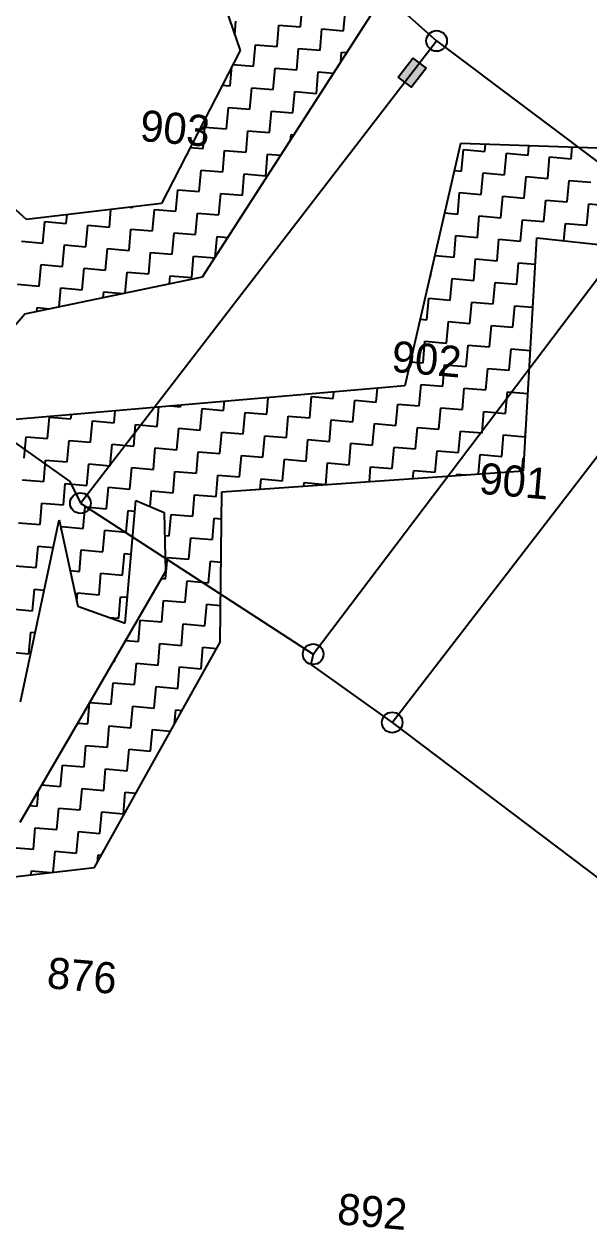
# Model space of a CAD drawing. Header units: metres. Extents: x 302356 to 305648, y 1939949 to 1943623.
# Drawn here: x 302979.3 to 303106.8, y 1943166.1 to 1943438.5 of the extents above; entities that cross this region are included whole.
import ezdxf

# ---------------------------------------------------------------- set-up
doc = ezdxf.new("R2010")
doc.units = ezdxf.units.M
for name, color, linetype in [('POLY_HATCH', 12, 'Continuous'), ('POLY_PARCEL', 6, 'Continuous'), ('TEXT_PARCEL', 7, 'Continuous')]:
    doc.layers.add(name, color=color, linetype=linetype)
doc.styles.add('TEXT_MAP', font='')
doc.styles.get('TEXT_MAP').set_extended_font_data('Kruti Dev 050')

msp = doc.modelspace()

# ---------------------------------------------------------------- hatches: boundary and pattern name
msp.add_hatch(color=256).paths.add_polyline_path([(303070.05, 1943428.5), (303067.07, 1943430.79), (303063.75, 1943426.49), (303066.73, 1943424.2)])

# ---------------------------------------------------------------- linework, layer by layer
msp.add_lwpolyline([(303063.75, 1943426.49), (303067.07, 1943430.79), (303070.05, 1943428.5), (303066.73, 1943424.2)], close=True)
for centre in [(303072.43, 1943434.68), (302992.04, 1943330.27), (303044.56, 1943296.14), (303062.4, 1943280.72)]:
    msp.add_circle(centre, 2.33)
at = {"layer": 'POLY_HATCH'}
for p, q in [((303010.64, 1943483.27), (303028.08, 1943432.49)), ((303019.61, 1943381.36), (303063.33, 1943449.48)), ((303028.08, 1943432.49), (303010.33, 1943397.98)), ((302979.9, 1943394.31), (302960.79, 1943411.41)), ((303077.85, 1943411.52), (303065.22, 1943356.79)), ((303119.57, 1943410.09), (303077.85, 1943411.52)), ((303010.33, 1943397.98), (302979.9, 1943394.31)), ((303092.01, 1943337.55), (303095.03, 1943390.16)), ((303095.03, 1943390.16), (303132.21, 1943386.19)), ((302979.51, 1943373.01), (303019.61, 1943381.36)), ((302925.93, 1943311.24), (302979.51, 1943373.01)), ((303065.22, 1943356.79), (302973.76, 1943348.88)), ((303023.98, 1943332.81), (303092.01, 1943337.55)), ((303023.56, 1943298.83), (303023.98, 1943332.81)), ((302995.23, 1943247.97), (303023.56, 1943298.83)), ((302947.47, 1943242.49), (302995.23, 1943247.97))]:
    msp.add_line(p, q, dxfattribs=at)
at = {"layer": 'POLY_HATCH', "linetype": 'Continuous', "ltscale": 10}
for p, q in [((303041.69, 1943437.84), (303042.12, 1943442.7)), ((303051.41, 1943436.99), (303051.84, 1943441.86)), ((303026.85, 1943436.08), (303027.11, 1943439.11)), ((303036.41, 1943433.4), (303036.83, 1943438.26)), ((303036.83, 1943438.26), (303041.69, 1943437.84)), ((303046.13, 1943432.56), (303046.55, 1943437.42)), ((303046.55, 1943437.42), (303051.41, 1943436.99)), ((303031.12, 1943428.97), (303031.55, 1943433.83)), ((303031.55, 1943433.83), (303036.41, 1943433.4)), ((303040.85, 1943428.12), (303041.27, 1943432.98)), ((303041.27, 1943432.98), (303046.13, 1943432.56)), ((303050.8, 1943429.96), (303050.99, 1943432.13)), ((303050.99, 1943432.13), (303052.13, 1943432.03)), ((303026.47, 1943429.37), (303031.12, 1943428.97)), ((303025.84, 1943424.53), (303026.22, 1943428.87)), ((303035.56, 1943423.68), (303035.99, 1943428.54)), ((303035.99, 1943428.54), (303040.85, 1943428.12)), ((303045.28, 1943422.83), (303045.71, 1943427.7)), ((303045.71, 1943427.7), (303049.16, 1943427.4)), ((303024.06, 1943424.68), (303025.84, 1943424.53)), ((303030.28, 1943419.24), (303030.7, 1943424.1)), ((303030.7, 1943424.1), (303035.56, 1943423.68)), ((303040, 1943418.4), (303040.42, 1943423.26)), ((303040.42, 1943423.26), (303045.28, 1943422.83)), ((303024.99, 1943414.81), (303025.42, 1943419.67)), ((303025.42, 1943419.67), (303030.28, 1943419.24)), ((303034.72, 1943413.96), (303035.14, 1943418.82)), ((303035.14, 1943418.82), (303040, 1943418.4)), ((303019.71, 1943410.37), (303020.13, 1943415.23)), ((303020.13, 1943415.23), (303024.99, 1943414.81)), ((303029.43, 1943409.52), (303029.85, 1943414.38)), ((303029.85, 1943414.38), (303034.72, 1943413.96)), ((303039.47, 1943412.3), (303039.58, 1943413.54)), ((303039.58, 1943413.54), (303040.22, 1943413.48)), ((303016.83, 1943410.62), (303019.71, 1943410.37)), ((303024.15, 1943405.08), (303024.57, 1943409.94)), ((303024.57, 1943409.94), (303029.43, 1943409.52)), ((303078.04, 1943405.29), (303078.46, 1943410.15)), ((303078.46, 1943410.15), (303083.33, 1943409.73)), ((303083.33, 1943409.73), (303083.46, 1943411.32)), ((303093.05, 1943408.88), (303093.23, 1943410.99)), ((303102.77, 1943408.03), (303103, 1943410.66)), ((303033.87, 1943404.24), (303034.29, 1943409.1)), ((303034.29, 1943409.1), (303037.25, 1943408.84)), ((303087.76, 1943404.44), (303088.19, 1943409.3)), ((303088.19, 1943409.3), (303093.05, 1943408.88)), ((303097.49, 1943403.6), (303097.91, 1943408.46)), ((303097.91, 1943408.46), (303102.77, 1943408.03)), ((303014.42, 1943405.93), (303014.43, 1943405.93)), ((303014.43, 1943405.93), (303014.43, 1943405.95)), ((303018.86, 1943400.65), (303019.29, 1943405.51)), ((303019.29, 1943405.51), (303024.15, 1943405.08)), ((303028.58, 1943399.8), (303029.01, 1943404.66)), ((303029.01, 1943404.66), (303033.87, 1943404.24)), ((303076.45, 1943405.43), (303078.04, 1943405.29)), ((303082.48, 1943400), (303082.9, 1943404.87)), ((303082.9, 1943404.87), (303087.76, 1943404.44)), ((303092.2, 1943399.16), (303092.62, 1943404.02)), ((303092.62, 1943404.02), (303097.49, 1943403.6)), ((303101.92, 1943398.31), (303102.35, 1943403.17)), ((303102.35, 1943403.17), (303107.21, 1943402.75)), ((303013.58, 1943396.21), (303014, 1943401.07)), ((303014, 1943401.07), (303018.86, 1943400.65)), ((303023.3, 1943395.36), (303023.72, 1943400.22)), ((303023.72, 1943400.22), (303028.58, 1943399.8)), ((303077.19, 1943395.57), (303077.62, 1943400.43)), ((303077.62, 1943400.43), (303082.48, 1943400)), ((303086.92, 1943394.72), (303087.34, 1943399.58)), ((303087.34, 1943399.58), (303092.2, 1943399.16)), ((302998.57, 1943392.62), (302998.92, 1943396.6)), ((303003.15, 1943397.12), (303003.86, 1943397.05)), ((303003.86, 1943397.05), (303003.87, 1943397.2)), ((303008.29, 1943391.77), (303008.72, 1943396.63)), ((303008.72, 1943396.63), (303013.58, 1943396.21)), ((303096.64, 1943393.87), (303097.06, 1943398.73)), ((303097.06, 1943398.73), (303101.92, 1943398.31)), ((303106.36, 1943393.03), (303106.78, 1943397.89)), ((303106.78, 1943397.89), (303111.64, 1943397.46)), ((302983.57, 1943389.03), (302983.99, 1943393.89)), ((302983.99, 1943393.89), (302988.85, 1943393.46)), ((302988.85, 1943393.46), (302989.02, 1943395.41)), ((303018.02, 1943390.92), (303018.44, 1943395.78)), ((303018.44, 1943395.78), (303023.3, 1943395.36)), ((303028.14, 1943394.65), (303028.16, 1943394.94)), ((303028.16, 1943394.94), (303028.31, 1943394.92)), ((303074.23, 1943395.82), (303077.19, 1943395.57)), ((303081.63, 1943390.28), (303082.06, 1943395.14)), ((303082.06, 1943395.14), (303086.92, 1943394.72)), ((303091.35, 1943389.44), (303091.78, 1943394.3)), ((303091.78, 1943394.3), (303096.64, 1943393.87)), ((302993.29, 1943388.18), (302993.71, 1943393.04)), ((302993.71, 1943393.04), (302998.57, 1943392.62)), ((303003.01, 1943387.33), (303003.43, 1943392.19)), ((303003.43, 1943392.19), (303008.29, 1943391.77)), ((303012.73, 1943386.49), (303013.16, 1943391.35)), ((303013.16, 1943391.35), (303018.02, 1943390.92)), ((303101.16, 1943389.51), (303101.5, 1943393.45)), ((303101.5, 1943393.45), (303106.36, 1943393.03)), ((302978.71, 1943389.45), (302983.57, 1943389.03)), ((302988, 1943383.74), (302988.43, 1943388.6)), ((302988.43, 1943388.6), (302993.29, 1943388.18)), ((303022.47, 1943385.82), (303022.88, 1943390.5)), ((303022.88, 1943390.5), (303025.34, 1943390.29)), ((303076.35, 1943385.84), (303076.77, 1943390.71)), ((303076.77, 1943390.71), (303081.63, 1943390.28)), ((303086.07, 1943385), (303086.49, 1943389.86)), ((303086.49, 1943389.86), (303091.35, 1943389.44)), ((302997.73, 1943382.89), (302998.15, 1943387.76)), ((302998.15, 1943387.76), (303003.01, 1943387.33)), ((303007.45, 1943382.05), (303007.87, 1943386.91)), ((303007.87, 1943386.91), (303012.73, 1943386.49)), ((303017.17, 1943381.2), (303017.59, 1943386.06)), ((303017.59, 1943386.06), (303022.36, 1943385.65)), ((303072.02, 1943386.22), (303076.35, 1943385.84)), ((303080.79, 1943380.56), (303081.21, 1943385.42)), ((303081.21, 1943385.42), (303086.07, 1943385)), ((302982.72, 1943379.3), (302983.14, 1943384.16)), ((302983.14, 1943384.16), (302988, 1943383.74)), ((302992.44, 1943378.46), (302992.86, 1943383.32)), ((302992.86, 1943383.32), (302997.73, 1943382.89)), ((303090.51, 1943379.71), (303090.93, 1943384.57)), ((303090.93, 1943384.57), (303094.69, 1943384.25)), ((303002.17, 1943377.73), (303002.59, 1943382.47)), ((303002.59, 1943382.47), (303007.45, 1943382.05)), ((303012.15, 1943379.81), (303012.31, 1943381.62)), ((303012.31, 1943381.62), (303017.17, 1943381.2)), ((303070.91, 1943381.42), (303071.06, 1943381.41)), ((303071.06, 1943381.41), (303071.16, 1943382.52)), ((303075.5, 1943376.12), (303075.92, 1943380.98)), ((303075.92, 1943380.98), (303080.79, 1943380.56)), ((303085.22, 1943375.28), (303085.65, 1943380.14)), ((303085.65, 1943380.14), (303090.51, 1943379.71)), ((302977.86, 1943379.73), (302982.72, 1943379.3)), ((302987.21, 1943374.62), (302987.58, 1943378.88)), ((302987.58, 1943378.88), (302992.44, 1943378.46)), ((302997.19, 1943376.69), (302997.3, 1943378.03)), ((302997.3, 1943378.03), (303001.76, 1943377.65)), ((302982.22, 1943373.58), (302982.3, 1943374.44)), ((302982.3, 1943374.44), (302985.17, 1943374.19)), ((303070.22, 1943371.68), (303070.64, 1943376.55)), ((303070.64, 1943376.55), (303075.5, 1943376.12)), ((303079.94, 1943370.84), (303080.36, 1943375.7)), ((303080.36, 1943375.7), (303085.22, 1943375.28)), ((303089.66, 1943369.99), (303090.08, 1943374.85)), ((303090.08, 1943374.85), (303094.13, 1943374.5)), ((303068.69, 1943371.82), (303070.22, 1943371.68)), ((303074.66, 1943366.4), (303075.08, 1943371.26)), ((303075.08, 1943371.26), (303079.94, 1943370.84)), ((303084.38, 1943365.55), (303084.8, 1943370.42)), ((303084.8, 1943370.42), (303089.66, 1943369.99)), ((303069.37, 1943361.96), (303069.79, 1943366.82)), ((303069.79, 1943366.82), (303074.66, 1943366.4)), ((303079.09, 1943361.12), (303079.52, 1943365.98)), ((303079.52, 1943365.98), (303084.38, 1943365.55)), ((303088.81, 1943360.27), (303089.24, 1943365.13)), ((303089.24, 1943365.13), (303093.57, 1943364.75)), ((303066.48, 1943362.22), (303069.37, 1943361.96)), ((303073.81, 1943356.68), (303074.23, 1943361.54)), ((303074.23, 1943361.54), (303079.09, 1943361.12)), ((303083.53, 1943355.83), (303083.95, 1943360.69)), ((303083.95, 1943360.69), (303088.81, 1943360.27)), ((303049.08, 1943353.93), (303049.21, 1943355.41)), ((303058.8, 1943353.09), (303059.08, 1943356.26)), ((303068.52, 1943352.24), (303068.95, 1943357.1)), ((303068.95, 1943357.1), (303073.81, 1943356.68)), ((303078.25, 1943351.39), (303078.67, 1943356.26)), ((303078.67, 1943356.26), (303083.53, 1943355.83)), ((303087.97, 1943350.55), (303088.39, 1943355.41)), ((303088.39, 1943355.41), (303093.01, 1943355.01)), ((303024.35, 1943351.19), (303024.53, 1943353.27)), ((303034.07, 1943350.34), (303034.4, 1943354.13)), ((303043.8, 1943349.5), (303044.22, 1943354.36)), ((303044.22, 1943354.36), (303049.08, 1943353.93)), ((303053.52, 1943348.65), (303053.94, 1943353.51)), ((303053.94, 1943353.51), (303058.8, 1943353.09)), ((303063.24, 1943347.8), (303063.66, 1943352.66)), ((303063.66, 1943352.66), (303068.52, 1943352.24)), ((302989.9, 1943349.29), (302989.99, 1943350.29)), ((302999.62, 1943348.44), (302999.86, 1943351.14)), ((303009.35, 1943347.6), (303009.73, 1943351.99)), ((303012.43, 1943352.23), (303014.63, 1943352.04)), ((303014.63, 1943352.04), (303014.66, 1943352.42)), ((303019.07, 1943346.75), (303019.49, 1943351.61)), ((303019.49, 1943351.61), (303024.35, 1943351.19)), ((303028.79, 1943345.9), (303029.21, 1943350.77)), ((303029.21, 1943350.77), (303034.07, 1943350.34)), ((303038.51, 1943345.06), (303038.94, 1943349.92)), ((303038.94, 1943349.92), (303043.8, 1943349.5)), ((303072.96, 1943346.96), (303073.39, 1943351.82)), ((303073.39, 1943351.82), (303078.25, 1943351.39)), ((303082.68, 1943346.11), (303083.11, 1943350.97)), ((303083.11, 1943350.97), (303087.97, 1943350.55)), ((302984.62, 1943344.85), (302985.04, 1943349.71)), ((302985.04, 1943349.71), (302989.9, 1943349.29)), ((302994.34, 1943344.01), (302994.76, 1943348.87)), ((302994.76, 1943348.87), (302999.62, 1943348.44)), ((303004.06, 1943343.16), (303004.49, 1943348.02)), ((303004.49, 1943348.02), (303009.35, 1943347.6)), ((303013.78, 1943342.31), (303014.21, 1943347.17)), ((303014.21, 1943347.17), (303019.07, 1943346.75)), ((303048.23, 1943344.21), (303048.66, 1943349.07)), ((303048.66, 1943349.07), (303053.52, 1943348.65)), ((303057.96, 1943343.37), (303058.38, 1943348.23)), ((303058.38, 1943348.23), (303063.24, 1943347.8)), ((303067.68, 1943342.52), (303068.1, 1943347.38)), ((303068.1, 1943347.38), (303072.96, 1943346.96)), ((302979.33, 1943340.42), (302979.76, 1943345.28)), ((302979.76, 1943345.28), (302984.62, 1943344.85)), ((303023.51, 1943341.47), (303023.93, 1943346.33)), ((303023.93, 1943346.33), (303028.79, 1943345.9)), ((303033.23, 1943340.62), (303033.65, 1943345.48)), ((303033.65, 1943345.48), (303038.51, 1943345.06)), ((303042.95, 1943339.77), (303043.37, 1943344.64)), ((303043.37, 1943344.64), (303048.23, 1943344.21)), ((303077.4, 1943341.67), (303077.82, 1943346.53)), ((303077.82, 1943346.53), (303082.68, 1943346.11)), ((303087.12, 1943340.83), (303087.55, 1943345.69)), ((303087.55, 1943345.69), (303092.41, 1943345.26)), ((303092.41, 1943345.26), (303092.55, 1943346.91)), ((302989.06, 1943339.57), (302989.48, 1943344.43)), ((302989.48, 1943344.43), (302994.34, 1943344.01)), ((302998.78, 1943338.72), (302999.2, 1943343.58)), ((302999.2, 1943343.58), (303004.06, 1943343.16)), ((303008.5, 1943337.88), (303008.92, 1943342.74)), ((303008.92, 1943342.74), (303013.78, 1943342.31)), ((303018.22, 1943337.03), (303018.64, 1943341.89)), ((303018.64, 1943341.89), (303023.51, 1943341.47)), ((303052.67, 1943338.93), (303053.1, 1943343.79)), ((303053.1, 1943343.79), (303057.96, 1943343.37)), ((303062.39, 1943338.08), (303062.82, 1943342.94)), ((303062.82, 1943342.94), (303067.68, 1943342.52)), ((303072.12, 1943337.23), (303072.54, 1943342.1)), ((303072.54, 1943342.1), (303077.4, 1943341.67)), ((302983.77, 1943335.13), (302984.19, 1943339.99)), ((302984.19, 1943339.99), (302989.06, 1943339.57)), ((302993.49, 1943334.28), (302993.92, 1943339.15)), ((302993.92, 1943339.15), (302998.78, 1943338.72)), ((303027.94, 1943336.18), (303028.37, 1943341.04)), ((303028.37, 1943341.04), (303033.23, 1943340.62)), ((303037.67, 1943335.34), (303038.09, 1943340.2)), ((303038.09, 1943340.2), (303042.95, 1943339.77)), ((303047.39, 1943334.49), (303047.81, 1943339.35)), ((303047.81, 1943339.35), (303052.67, 1943338.93)), ((303081.88, 1943336.85), (303082.26, 1943341.25)), ((303082.26, 1943341.25), (303087.12, 1943340.83)), ((303091.73, 1943337.53), (303091.98, 1943340.4)), ((303091.98, 1943340.4), (303092.17, 1943340.39)), ((303003.22, 1943333.44), (303003.64, 1943338.3)), ((303003.64, 1943338.3), (303008.5, 1943337.88)), ((303012.94, 1943332.59), (303013.36, 1943337.45)), ((303013.36, 1943337.45), (303018.22, 1943337.03)), ((303022.66, 1943331.75), (303023.08, 1943336.61)), ((303023.08, 1943336.61), (303027.94, 1943336.18)), ((303057.24, 1943335.13), (303057.53, 1943338.5)), ((303057.53, 1943338.5), (303062.39, 1943338.08)), ((303067.09, 1943335.82), (303067.25, 1943337.66)), ((303067.25, 1943337.66), (303072.12, 1943337.23)), ((303076.95, 1943336.5), (303076.98, 1943336.81)), ((303076.98, 1943336.81), (303078.93, 1943336.64)), ((302978.91, 1943335.55), (302983.77, 1943335.13)), ((302988.21, 1943329.85), (302988.63, 1943334.71)), ((302988.63, 1943334.71), (302993.49, 1943334.28)), ((302997.93, 1943329), (302998.35, 1943333.86)), ((302998.35, 1943333.86), (303003.22, 1943333.44)), ((303032.6, 1943333.41), (303032.8, 1943335.76)), ((303032.8, 1943335.76), (303037.67, 1943335.34)), ((303042.46, 1943334.1), (303042.53, 1943334.91)), ((303042.53, 1943334.91), (303047.39, 1943334.49)), ((303007.77, 1943329.49), (303008.08, 1943333.01)), ((303008.08, 1943333.01), (303012.94, 1943332.59)), ((303017.38, 1943327.31), (303017.8, 1943332.17)), ((303017.8, 1943332.17), (303022.66, 1943331.75)), ((302982.92, 1943325.41), (302983.35, 1943330.27)), ((302983.35, 1943330.27), (302988.21, 1943329.85)), ((302992.65, 1943324.56), (302993.07, 1943329.42)), ((302993.07, 1943329.42), (302997.93, 1943329)), ((303002.37, 1943323.72), (303002.79, 1943328.58)), ((303002.79, 1943328.58), (303004.33, 1943328.44)), ((302978.06, 1943325.83), (302982.92, 1943325.41)), ((303012.09, 1943322.87), (303012.51, 1943327.73)), ((303012.51, 1943327.73), (303017.38, 1943327.31)), ((303021.81, 1943322.02), (303022.24, 1943326.88)), ((303022.24, 1943326.88), (303023.9, 1943326.74)), ((302987.72, 1943324.27), (302987.79, 1943324.99)), ((302987.79, 1943324.99), (302992.65, 1943324.56)), ((302997.08, 1943319.28), (302997.51, 1943324.14)), ((302997.51, 1943324.14), (303002.37, 1943323.72)), ((303011.05, 1943322.96), (303012.09, 1943322.87)), ((302982.08, 1943315.69), (302982.5, 1943320.55)), ((302982.5, 1943320.55), (302985.91, 1943320.25)), ((303016.53, 1943317.59), (303016.95, 1943322.45)), ((303016.95, 1943322.45), (303021.81, 1943322.02)), ((302991.8, 1943314.84), (302992.22, 1943319.7)), ((302992.22, 1943319.7), (302997.08, 1943319.28)), ((303001.52, 1943313.99), (303001.95, 1943318.86)), ((303001.95, 1943318.86), (303003.48, 1943318.72)), ((303011.24, 1943313.15), (303011.67, 1943318.01)), ((303011.67, 1943318.01), (303016.53, 1943317.59)), ((302977.22, 1943316.11), (302982.08, 1943315.69)), ((302989.71, 1943315.02), (302991.8, 1943314.84)), ((303020.97, 1943312.3), (303021.39, 1943317.16)), ((303021.39, 1943317.16), (303023.78, 1943316.95)), ((302996.24, 1943309.56), (302996.66, 1943314.42)), ((302996.66, 1943314.42), (303001.52, 1943313.99)), ((303010.3, 1943313.23), (303011.24, 1943313.15)), ((303015.68, 1943307.86), (303016.11, 1943312.72)), ((303016.11, 1943312.72), (303020.97, 1943312.3)), ((302981.23, 1943305.97), (302981.66, 1943310.83)), ((302981.66, 1943310.83), (302983.87, 1943310.63)), ((302991.21, 1943308.05), (302991.38, 1943309.98)), ((302991.38, 1943309.98), (302996.24, 1943309.56)), ((303000.68, 1943304.27), (303001.1, 1943309.13)), ((303001.1, 1943309.13), (303002.64, 1943309)), ((302976.37, 1943306.39), (302981.23, 1943305.97)), ((303010.4, 1943303.43), (303010.82, 1943308.29)), ((303010.82, 1943308.29), (303015.68, 1943307.86)), ((303020.12, 1943302.58), (303020.54, 1943307.44)), ((303020.54, 1943307.44), (303023.66, 1943307.17)), ((302998.51, 1943304.46), (303000.68, 1943304.27)), ((303005.11, 1943298.99), (303005.54, 1943303.85)), ((303005.54, 1943303.85), (303010.4, 1943303.43)), ((302980.39, 1943296.24), (302980.81, 1943301.1)), ((302980.81, 1943301.1), (302981.83, 1943301.01)), ((303014.84, 1943298.14), (303015.26, 1943303)), ((303015.26, 1943303), (303020.12, 1943302.58)), ((303002.22, 1943299.24), (303005.11, 1943298.99)), ((303009.55, 1943293.7), (303009.97, 1943298.56)), ((303009.97, 1943298.56), (303014.84, 1943298.14)), ((302975.52, 1943296.67), (302980.39, 1943296.24)), ((303019.27, 1943292.86), (303019.7, 1943297.72)), ((303019.7, 1943297.72), (303022.79, 1943297.45)), ((302999.53, 1943294.58), (302999.83, 1943294.55)), ((302999.83, 1943294.55), (302999.89, 1943295.19)), ((303004.27, 1943289.27), (303004.69, 1943294.13)), ((303004.69, 1943294.13), (303009.55, 1943293.7)), ((303013.99, 1943288.42), (303014.41, 1943293.28)), ((303014.41, 1943293.28), (303019.27, 1943292.86)), ((302998.98, 1943284.83), (302999.41, 1943289.69)), ((302999.41, 1943289.69), (303004.27, 1943289.27)), ((303008.7, 1943283.98), (303009.13, 1943288.84)), ((303009.13, 1943288.84), (303013.99, 1943288.42)), ((302993.7, 1943280.39), (302994.12, 1943285.2)), ((302994.14, 1943285.25), (302998.98, 1943284.83)), ((303003.42, 1943279.54), (303003.84, 1943284.4)), ((303003.84, 1943284.4), (303008.7, 1943283.98)), ((303013.29, 1943280.39), (303013.57, 1943283.56)), ((303013.57, 1943283.56), (303014.99, 1943283.43)), ((302991.44, 1943280.59), (302993.7, 1943280.39)), ((302998.14, 1943275.11), (302998.56, 1943279.97)), ((302998.56, 1943279.97), (303003.42, 1943279.54)), ((303007.86, 1943274.26), (303008.28, 1943279.12)), ((303008.28, 1943279.12), (303012.38, 1943278.76)), ((302992.85, 1943270.67), (302993.28, 1943275.53)), ((302993.28, 1943275.53), (302998.14, 1943275.11)), ((303002.57, 1943269.82), (303003, 1943274.68)), ((303003, 1943274.68), (303007.86, 1943274.26)), ((302987.57, 1943266.23), (302987.99, 1943271.09)), ((302987.99, 1943271.09), (302992.85, 1943270.67)), ((302997.29, 1943265.38), (302997.71, 1943270.25)), ((302997.71, 1943270.25), (303002.57, 1943269.82)), ((302983.28, 1943266.6), (302987.57, 1943266.23)), ((302992.01, 1943260.95), (302992.43, 1943265.81)), ((302992.43, 1943265.81), (302997.29, 1943265.38)), ((302982.28, 1943261.79), (302982.6, 1943265.45)), ((303001.73, 1943260.1), (303002.15, 1943264.96)), ((303002.15, 1943264.96), (303004.58, 1943264.75)), ((302980.56, 1943261.94), (302982.28, 1943261.79)), ((302986.72, 1943256.51), (302987.14, 1943261.37)), ((302987.14, 1943261.37), (302992.01, 1943260.95)), ((302996.44, 1943255.66), (302996.87, 1943260.52)), ((302996.87, 1943260.52), (303001.73, 1943260.1)), ((302981.44, 1943252.07), (302981.86, 1943256.93)), ((302981.86, 1943256.93), (302986.72, 1943256.51)), ((302991.16, 1943251.22), (302991.58, 1943256.09)), ((302991.58, 1943256.09), (302996.44, 1943255.66)), ((302976.58, 1943252.49), (302981.44, 1943252.07)), ((302985.88, 1943246.9), (302986.3, 1943251.65)), ((302986.3, 1943251.65), (302991.16, 1943251.22)), ((302995.87, 1943249.12), (302996.02, 1943250.8)), ((302996.02, 1943250.8), (302996.77, 1943250.74)), ((302980.94, 1943246.33), (302981.01, 1943247.21)), ((302981.01, 1943247.21), (302985.32, 1943246.84))]:
    msp.add_line(p, q, dxfattribs=at)
at = {"layer": 'POLY_HATCH', "ltscale": 10}
for p, q in [((303002.13, 1943303.15), (303004.54, 1943330.89)), ((303004.54, 1943330.89), (303010.92, 1943328.12)), ((303010.92, 1943328.12), (303011.24, 1943314.86)), ((302978.51, 1943285.35), (302987.24, 1943326.51)), ((302987.24, 1943326.51), (302991.43, 1943307.02)), ((303011.24, 1943314.86), (302993.05, 1943283.35)), ((302991.43, 1943307.02), (303002.13, 1943303.15)), ((302993.05, 1943283.35), (302978.35, 1943258.16))]:
    msp.add_line(p, q, dxfattribs=at)
at = {"layer": 'POLY_PARCEL'}
for p, q in [((303006.2, 1943493.86), (303072.43, 1943434.68)), ((302992.04, 1943330.27), (303072.43, 1943434.68)), ((303072.43, 1943434.68), (303121.39, 1943397.85)), ((303044.56, 1943296.14), (303121.39, 1943397.85)), ((303062.4, 1943280.72), (303142.86, 1943385.36)), ((302937.42, 1943372.02), (302989.63, 1943335.15)), ((302989.63, 1943335.15), (302992.04, 1943330.27)), ((302992.04, 1943330.27), (303044.56, 1943296.14)), ((303044.56, 1943296.14), (303044.03, 1943293.79)), ((303044.03, 1943293.79), (303062.4, 1943280.72)), ((303062.4, 1943280.72), (303131.07, 1943228.72))]:
    msp.add_line(p, q, dxfattribs=at)

# ---------------------------------------------------------------- texts
at = {"layer": 'TEXT_PARCEL', "style": 'TEXT_MAP'}
for s, p in [('903', (303005.3, 1943412.12)), ('902', (303062.07, 1943359.97)), ('901', (303081.83, 1943332.43)), ('876', (302984.3, 1943220.73)), ('892', (303049.8, 1943167.41))]:
    msp.add_text(s, height=7.026, rotation=355.0239, dxfattribs=at).set_placement(p)

doc.saveas('drawing.dxf')
